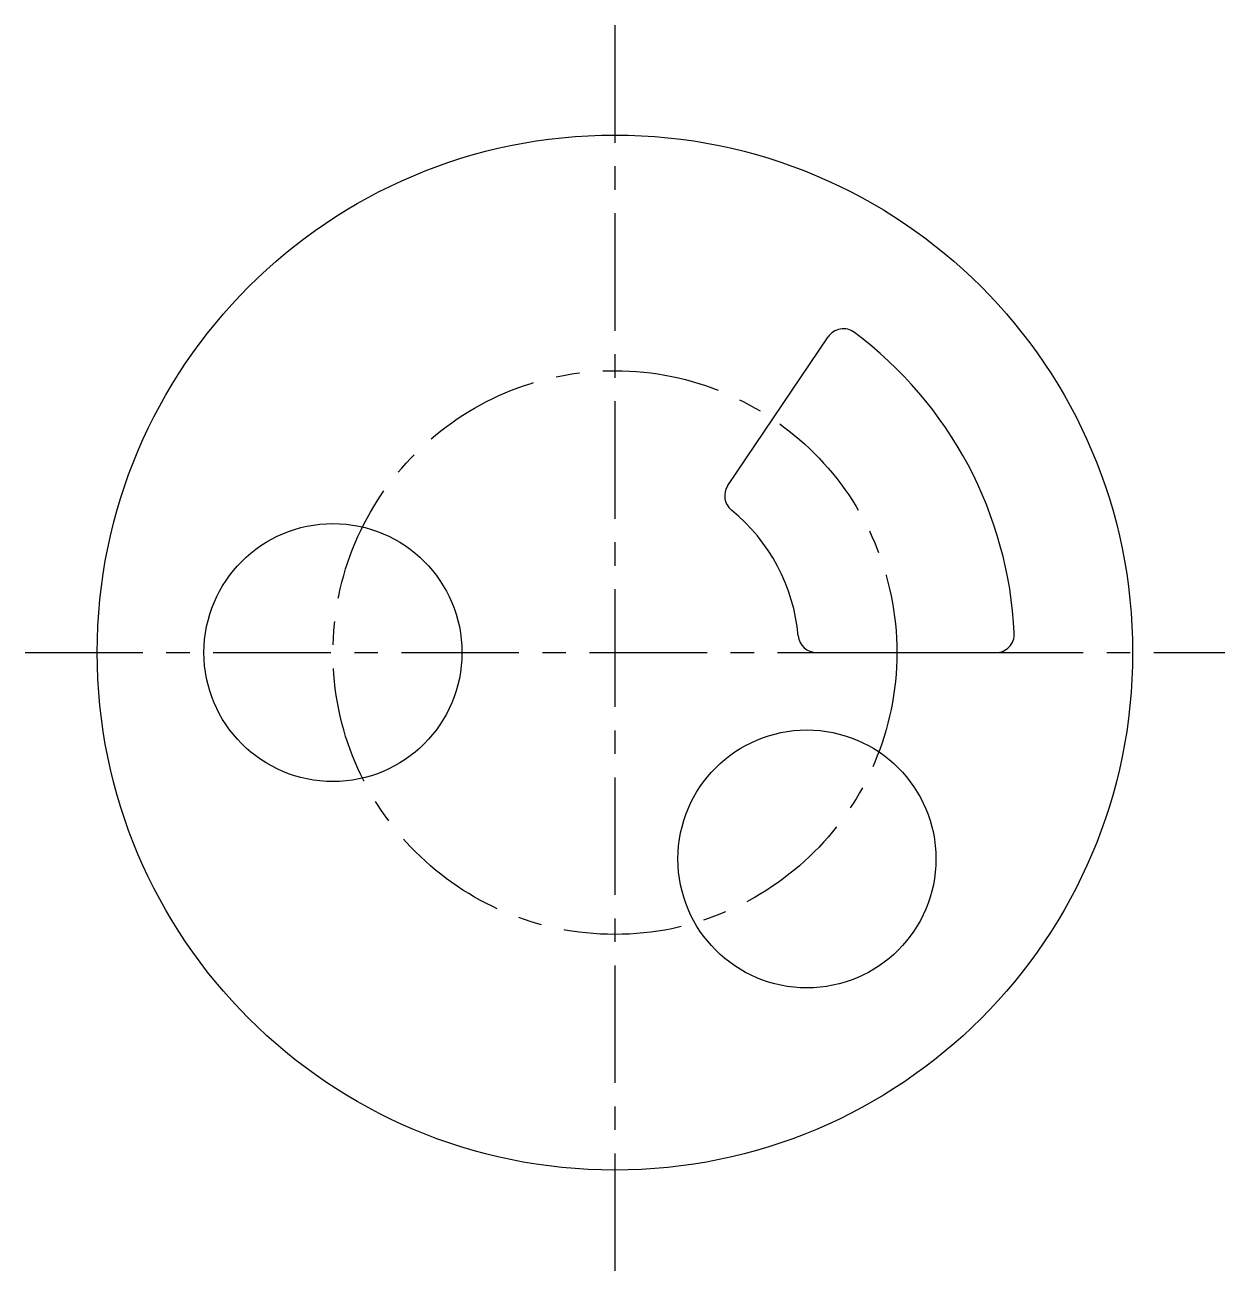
# Model space of a CAD drawing. Header units: millimetres. Extents: x -36 to 288, y 28 to 368.
import ezdxf

# ---------------------------------------------------------------- set-up
doc = ezdxf.new("R2010")
doc.units = ezdxf.units.MM
doc.linetypes.add('CENTER', pattern=[50.8, 31.75, -6.35, 6.35, -6.35])
doc.layers.add('点画线', color=1, linetype='CENTER')

msp = doc.modelspace()

# ---------------------------------------------------------------- linework, layer by layer
for p, q in [((153.43, 243.67), (180.5, 283.76)), ((177.44, 198.5), (225.81, 198.5))]:
    msp.add_line(p, q)
for centre, radius in [((122.94, 198.5), 139.82), ((46.8, 198.5), 34.84), ((174.8, 142.75), 34.84)]:
    msp.add_circle(centre, radius)
for centre, radius, start, end in [((184.64, 280.97), 5, 53.1966, 145.9793), ((122.94, 198.5), 107.99, 2.7826, 53.1966), ((157.58, 240.87), 5, 145.9793, 230.7369), ((122.94, 198.5), 49.72, 5.2424, 50.7369), ((177.44, 203.5), 5, 185.2424, 270), ((225.81, 203.5), 5, 270, 2.7826)]:
    msp.add_arc(centre, radius, start, end)
at = {"layer": '点画线'}
for p, q in [((122.94, 367.99), (122.94, 27.96)), ((-36.33, 198.5), (287.65, 198.5))]:
    msp.add_line(p, q, dxfattribs=at)
msp.add_circle((122.94, 198.5), 76.14, dxfattribs=at)

doc.saveas('drawing.dxf')
